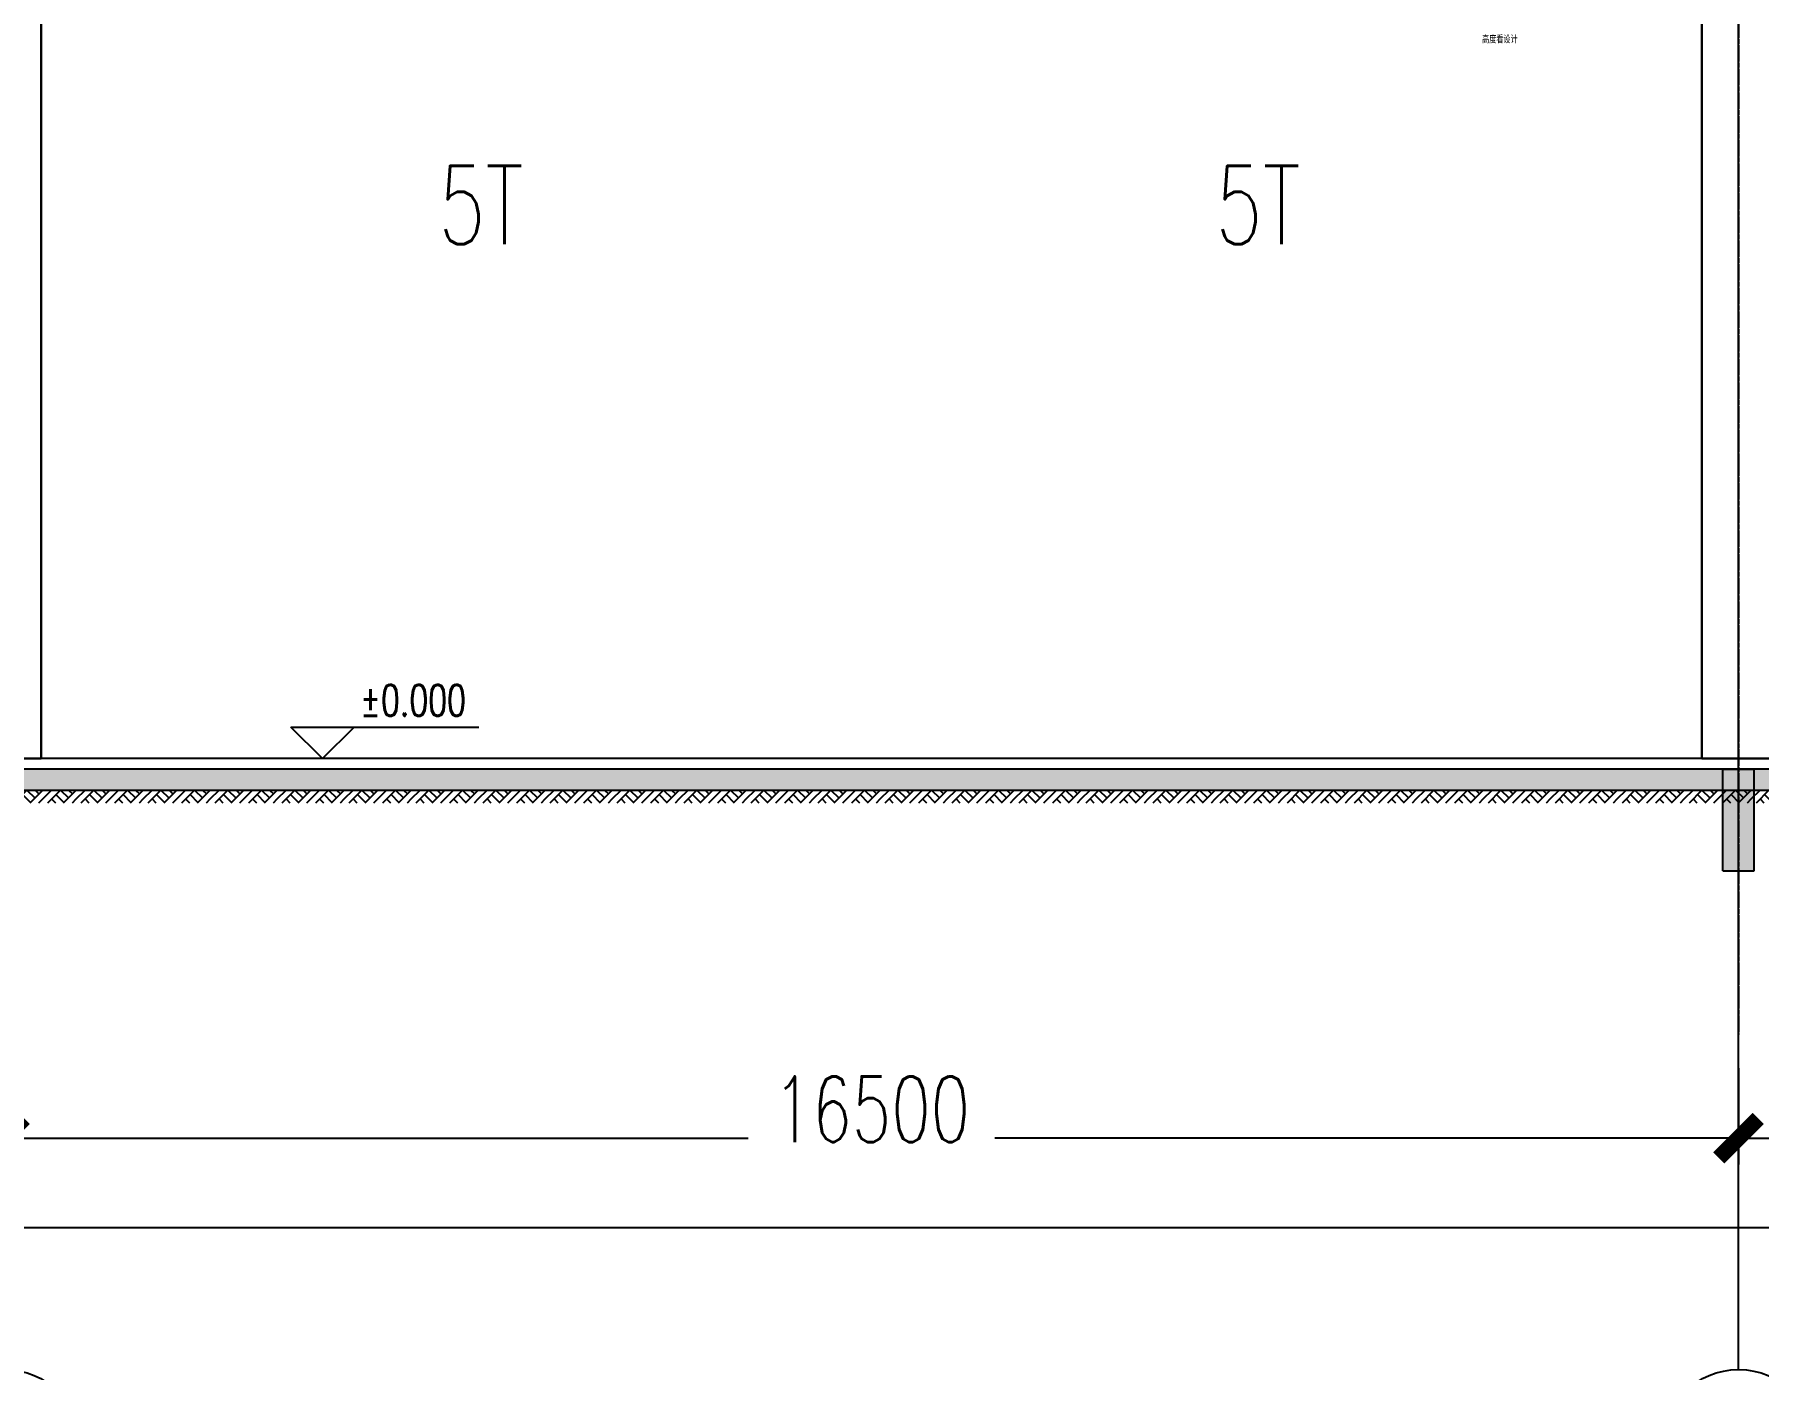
# Model space of a CAD drawing. Extents: x 220580 to 2027826, y -309201 to 71987.
# Drawn here: x 1061834 to 1078239, y -228168 to -215465 of the extents above; entities that cross this region are included whole.
import ezdxf
from ezdxf.enums import TextEntityAlignment as Align

# ---------------------------------------------------------------- set-up
doc = ezdxf.new("R2010")
doc.units = 0
doc.linetypes.add('__DASH', pattern=[0.35, 0.25, -0.1])
doc.linetypes.add('DOTE', pattern=[2.42, 2, -0.2, 0.02, -0.2])
for name, color, linetype in [('3符号', 173, 'Continuous'), ('A-AXIS-DOTE', 14, 'DOTE'), ('A-HATCH-1', 252, 'Continuous'), ('A-LIN-V', 9, 'Continuous'), ('AS-COLN', 6, 'Continuous'), ('AS-WALL', 40, 'Continuous'), ('COLUMN', 4, 'Continuous'), ('DIM', 173, 'Continuous'), ('DIM_ELEV', 3, 'Continuous'), ('FHSGH10105-主梁-06', 7, 'Continuous'), ('PUB_HATCH', 8, 'Continuous'), ('PUB_TEXT', 7, 'Continuous')]:
    doc.layers.add(name, color=color, linetype=linetype)
doc.styles.add('_TCH_AXIS', font='COMPLEX', dxfattribs={"bigfont": 'GBCBIG'})
doc.styles.add('_TCH_DIM', font='SIMPLEX', dxfattribs={"bigfont": 'GBCBIG'})
doc.styles.add('A-STANDARD', font='SIMPLEX', dxfattribs={"bigfont": 'GBCBIG'})
doc.styles.add('DHTEXT-1', font='ROMANS.shx', dxfattribs={"width": 0.7, "bigfont": 'CHINESE.shx'})
doc.dimstyles.new('ZN250', dxfattribs={"dimscale": 250, "dimtxt": 2.5, "dimasz": 1.5, "dimexe": 1, "dimexo": 2, "dimgap": 0.9, "dimtad": 1, "dimdec": 0, "dimdsep": 46, "dimtxsty": 'DHTEXT-1', "dimblk": 'ARCHTICK', "dimcen": 2.5, "dimclrd": 173, "dimclre": 173, "dimclrt": 7, "dimazin": 2, "dimtfac": 1, "dimtdec": 0, "dimtix": 1, "dimtmove": 2, "dimatfit": 3, "dimfxl": 0, "dimarcsym": 0})

# ---------------------------------------------------------------- blocks, each defined once
blk = doc.blocks.new('23423wer')
at = {"layer": 'A-AXIS-DOTE', "color": 1}
blk.add_line((-1667005, 543376), (-1667005, 531172), dxfattribs=at)
blk = doc.blocks.new('G$C20E3758E')
at = {"layer": 'FHSGH10105-主梁-06', "color": 3, "linetype": 'Continuous', "style": 'A-STANDARD', "width": 0.705882}
blk.add_text('5T', height=473.248, dxfattribs=at).set_placement((1867.71, -101.65))
at = {"layer": 'PUB_TEXT', "style": 'A-STANDARD'}
blk.add_text('高度看设计', height=42.962, dxfattribs=at).set_placement((3482.32, 1114.73))
blk = doc.blocks.new('55555')
at = {"layer": 'COLUMN'}
for points in [[(-350, 700), (-350, -14200), (350, -14200), (350, 700)], [(16850, 700), (16850, -14200), (16150, -14200), (16150, 700)]]:
    blk.add_lwpolyline(points, close=True, dxfattribs=at)
blk = doc.blocks.new('G$C20E3758E-M')
at = {"layer": 'FHSGH10105-主梁-06', "color": 3, "linetype": 'Continuous', "style": 'A-STANDARD', "width": 0.705882}
blk.add_text('5T', height=473.248, dxfattribs=at).set_placement((-2408.56, -101.65))
blk = doc.blocks.new('23423wer-M')
at = {"layer": 'A-AXIS-DOTE', "color": 1}
blk.add_line((1667005, 543376), (1667005, 531172), dxfattribs=at)
blk = doc.blocks.new('$LinePat$素土夯实')
at = {"color": 0}
for p, q in [((0, -210), (210, 0)), ((120, -300), (420, 0)), ((420, 0), (608, -188)), ((495, -300), (795, 0)), ((615, 0), (705, -90)), ((210, -210), (300, -300)), ((315, -105), (502, -293)), ((705, -300), (795, -210))]:
    blk.add_line(p, q, dxfattribs=at)
blk = doc.blocks.new('_ArchTick')
at = {"color": 0, "linetype": 'ByBlock', "const_width": 0.4}
blk.add_lwpolyline([(-0.5, -0.5), (0.5, 0.5)], dxfattribs=at)
blk = doc.blocks.new('*D1066')
at = {"layer": 'Defpoints', "color": 0, "ltscale": 2500, "transparency": 16777216}
for p in [(0, -2825), (82500, -2825), (82500, -4462)]:
    blk.add_point(p, dxfattribs=at)
at = {"layer": 'DIM', "color": 173, "linetype": 'ByBlock', "lineweight": -2, "ltscale": 2500, "transparency": 16777216}
for p, q in [((0, -3325), (0, -4712)), ((82500, -3325), (82500, -4712)), ((0, -4462), (40046, -4462)), ((82500, -4462), (42454, -4462))]:
    blk.add_line(p, q, dxfattribs=at)
at = {"layer": 'DIM', "color": 173, "lineweight": -2, "ltscale": 2500, "transparency": 16777216, "xscale": 375, "yscale": 375, "zscale": 375, "rotation": 180}
blk.add_blockref('_ArchTick', (0, -4462), dxfattribs=at)
at = {"layer": 'DIM', "color": 173, "lineweight": -2, "ltscale": 2500, "transparency": 16777216, "xscale": 375, "yscale": 375, "zscale": 375}
blk.add_blockref('_ArchTick', (82500, -4462), dxfattribs=at)
at = {"layer": 'DIM', "color": 7, "ltscale": 2500, "transparency": 16777216, "insert": (41250, -4187), "char_height": 625, "attachment_point": 5, "style": 'DHTEXT-1'}
blk.add_mtext('82500', dxfattribs=at)
blk = doc.blocks.new('*D1074')
at = {"layer": 'Defpoints', "color": 0, "ltscale": 2500, "transparency": 16777216}
for p in [(33000, -2447), (49500, -2447), (49500, -3612)]:
    blk.add_point(p, dxfattribs=at)
at = {"layer": 'DIM', "color": 173, "linetype": 'ByBlock', "lineweight": -2, "ltscale": 2500, "transparency": 16777216}
for p, q in [((33000, -2947), (33000, -3862)), ((49500, -2947), (49500, -3862)), ((33000, -3612), (40077, -3612)), ((49500, -3612), (42423, -3612))]:
    blk.add_line(p, q, dxfattribs=at)
at = {"layer": 'DIM', "color": 173, "lineweight": -2, "ltscale": 2500, "transparency": 16777216, "xscale": 375, "yscale": 375, "zscale": 375, "rotation": 180}
blk.add_blockref('_ArchTick', (33000, -3612), dxfattribs=at)
at = {"layer": 'DIM', "color": 173, "lineweight": -2, "ltscale": 2500, "transparency": 16777216, "xscale": 375, "yscale": 375, "zscale": 375}
blk.add_blockref('_ArchTick', (49500, -3612), dxfattribs=at)
at = {"layer": 'DIM', "color": 7, "ltscale": 2500, "transparency": 16777216, "insert": (41250, -3337), "char_height": 625, "attachment_point": 5, "style": 'DHTEXT-1'}
blk.add_mtext('16500', dxfattribs=at)
blk = doc.blocks.new('*D1075')
at = {"layer": 'Defpoints', "color": 0, "ltscale": 2500, "transparency": 16777216}
for p in [(16500, -2447), (33000, -2447), (33000, -3612)]:
    blk.add_point(p, dxfattribs=at)
at = {"layer": 'DIM', "color": 173, "linetype": 'ByBlock', "lineweight": -2, "ltscale": 2500, "transparency": 16777216}
for p, q in [((16500, -2947), (16500, -3862)), ((33000, -2947), (33000, -3862)), ((16500, -3612), (23577, -3612)), ((33000, -3612), (25923, -3612))]:
    blk.add_line(p, q, dxfattribs=at)
at = {"layer": 'DIM', "color": 173, "lineweight": -2, "ltscale": 2500, "transparency": 16777216, "xscale": 375, "yscale": 375, "zscale": 375, "rotation": 180}
blk.add_blockref('_ArchTick', (16500, -3612), dxfattribs=at)
at = {"layer": 'DIM', "color": 173, "lineweight": -2, "ltscale": 2500, "transparency": 16777216, "xscale": 375, "yscale": 375, "zscale": 375}
blk.add_blockref('_ArchTick', (33000, -3612), dxfattribs=at)
at = {"layer": 'DIM', "color": 7, "ltscale": 2500, "transparency": 16777216, "insert": (24750, -3337), "char_height": 625, "attachment_point": 5, "style": 'DHTEXT-1'}
blk.add_mtext('16500', dxfattribs=at)
blk = doc.blocks.new('卓越-轴号')
blk.add_circle((0, 0), 4)
at = {"color": 0, "style": '_TCH_AXIS', "width": 1.041667, "flags": 8}
blk.add_attdef('A', text='', height=4.48, dxfattribs=at).set_placement((-2, -2.24), (2, -2.24), align=Align.FIT)
blk = doc.blocks.new('20250917080948')
at = {"layer": 'A-AXIS-DOTE', "ltscale": 2}
blk.add_line((33000, -5813.6), (33000, 21247.6), dxfattribs=at)
at = {"layer": 'A-AXIS-DOTE', "linetype": '__DASH', "ltscale": 2}
blk.add_line((93070.1, 0), (-8769.3, 0), dxfattribs=at)
at = {"layer": '3符号', "color": 7}
ref = blk.add_blockref('卓越-轴号', (16501.1, -6533.6), dxfattribs=dict(at, xscale=180, yscale=180, zscale=180))
ref.add_attrib('A', '202', dxfattribs={"layer": '0', "color": 0, "height": 806.4, "style": '_TCH_AXIS', "width": 0.347222}).set_placement((16141.1, -6936.8), (16861.1, -6936.8), align=Align.FIT)
ref = blk.add_blockref('卓越-轴号', (33001.1, -6533.6), dxfattribs=dict(at, xscale=180, yscale=180, zscale=180))
ref.add_attrib('A', '203', dxfattribs={"layer": '0', "color": 0, "height": 806.4, "style": '_TCH_AXIS', "width": 0.347222}).set_placement((32641.1, -6936.8), (33361.1, -6936.8), align=Align.FIT)
at = {"layer": 'DIM', "ltscale": 2500}
for base, p1, p2, picture, middle in [((33000, -3611.8), (16500, -2447.5), (33000, -2447.5), '*D1075', (24750, -3336.8)), ((49500, -3611.8), (33000, -2447.5), (49500, -2447.5), '*D1074', (41250, -3336.8)), ((82500, -4461.8), (0, -2825.4), (82500, -2825.4), '*D1066', (41250, -4186.8))]:
    dim = blk.add_linear_dim(base=base, p1=p1, p2=p2, angle=360, dimstyle='ZN250', dxfattribs=at)
    dim.commit()
    dim.dimension.update_dxf_attribs({"geometry": picture, "text_midpoint": middle, "dimtype": 129})

msp = doc.modelspace()

# ---------------------------------------------------------------- hatches: boundary and pattern name
at = {"layer": 'A-HATCH-1'}
h = msp.add_hatch(color=256, dxfattribs=at)
h.dxf.hatch_style = 1
h.paths.add_polyline_path([(1127898.9, -222654.8), (1127898.9, -222454.8), (1044698.9, -222454.8), (1044698.9, -222654.8)])
at = {"layer": 'PUB_HATCH'}
msp.add_hatch(color=256, dxfattribs=at).paths.add_polyline_path([(1078198.9, -223422.3), (1078198.9, -222454.8), (1077898.9, -222454.8), (1077898.9, -223422.3)])

# ---------------------------------------------------------------- linework, layer by layer
at = {"layer": 'A-AXIS-DOTE', "ltscale": 2}
msp.add_line((1078048.9, -228168.4), (1078048.9, -201107.2), dxfattribs=at)
at = {"layer": 'A-AXIS-DOTE', "linetype": '__DASH', "ltscale": 2}
msp.add_line((1138119.1, -222354.8), (1036279.6, -222354.8), dxfattribs=at)
at = {"layer": 'AS-COLN'}
for p, q in [((1077898.9, -223422.3), (1077898.9, -222454.8)), ((1077898.9, -222454.8), (1078198.9, -222454.8)), ((1078198.9, -223422.3), (1078198.9, -222454.8)), ((1077898.9, -223422.3), (1078198.9, -223422.3))]:
    msp.add_line(p, q, dxfattribs=at)
msp.add_lwpolyline([(1127898.9, -222654.8), (1127898.9, -222454.8), (1044698.9, -222454.8), (1044698.9, -222654.8)], close=True, dxfattribs=at)
at = {"layer": 'AS-WALL'}
msp.add_lwpolyline([(1128198.9, -222454.8), (1128198.9, -222354.8), (1044748.9, -222354.8)], dxfattribs=at)
at = {"layer": 'DIM_ELEV'}
for p, q in [((1064574.7, -222354.8), (1064274.7, -222054.8)), ((1064274.7, -222054.8), (1066062.7, -222054.8)), ((1064574.7, -222354.8), (1064874.7, -222054.8))]:
    msp.add_line(p, q, dxfattribs=at)

# ---------------------------------------------------------------- block references
at = {"ltscale": 1000}
msp.add_blockref('20250917080948', (1045048.9, -222354.8), dxfattribs=at)
at = {"xscale": 1.35874988235309, "yscale": 1.35874988235309, "zscale": 1.35874988235309}
for name, p in [('23423wer', (3343092, -946709.1)), ('23423wer-M', (-1186994.2, -946709.1))]:
    msp.add_blockref(name, p, dxfattribs=at)
at = {"layer": 'A-HATCH-1', "xscale": 0.400973517437254, "yscale": 0.4, "zscale": 0.4}
for p in [(1061593.9, -222654.8), (1061912.7, -222654.8), (1062231.5, -222654.8), (1062550.3, -222654.8), (1062869, -222654.8), (1063187.8, -222654.8), (1063506.6, -222654.8), (1063825.4, -222654.8), (1064144.1, -222654.8), (1064462.9, -222654.8), (1064781.7, -222654.8), (1065100.5, -222654.8), (1065419.2, -222654.8), (1065738, -222654.8), (1066056.8, -222654.8), (1066375.6, -222654.8), (1066694.3, -222654.8), (1067013.1, -222654.8), (1067331.9, -222654.8), (1067650.6, -222654.8), (1067969.4, -222654.8), (1068288.2, -222654.8), (1068607, -222654.8), (1068925.7, -222654.8), (1069244.5, -222654.8), (1069563.3, -222654.8), (1069882.1, -222654.8), (1070200.8, -222654.8), (1070519.6, -222654.8), (1070838.4, -222654.8), (1071157.2, -222654.8), (1071475.9, -222654.8), (1071794.7, -222654.8), (1072113.5, -222654.8), (1072432.3, -222654.8), (1072751, -222654.8), (1073069.8, -222654.8), (1073388.6, -222654.8), (1073707.4, -222654.8), (1074026.1, -222654.8), (1074344.9, -222654.8), (1074663.7, -222654.8), (1074982.4, -222654.8), (1075301.2, -222654.8), (1075620, -222654.8), (1075938.8, -222654.8), (1076257.5, -222654.8), (1076576.3, -222654.8), (1076895.1, -222654.8), (1077213.9, -222654.8), (1077532.6, -222654.8), (1077851.4, -222654.8), (1078170.2, -222654.8)]:
    msp.add_blockref('$LinePat$素土夯实', p, dxfattribs=at)
at = {"layer": 'A-LIN-V'}
for p in [(1045048.9, -208154.8), (1061548.9, -208154.8), (1078048.9, -208154.8)]:
    msp.add_blockref('55555', p, dxfattribs=at)
at = {"layer": 'A-LIN-V', "xscale": 1.571585729816195, "yscale": 1.571585729816195, "zscale": 1.571585729816195}
for name, p in [('G$C20E3758E-M', (1069461.7, -217300.2)), ('G$C20E3758E', (1070136.2, -217300.2))]:
    msp.add_blockref(name, p, dxfattribs=at)

# ---------------------------------------------------------------- texts
at = {"layer": 'PUB_TEXT', "style": '_TCH_DIM', "width": 0.705882}
msp.add_text('%%P0.000', height=297.5, dxfattribs=at).set_placement((1064932.7, -221949.8))

doc.saveas('drawing.dxf')
